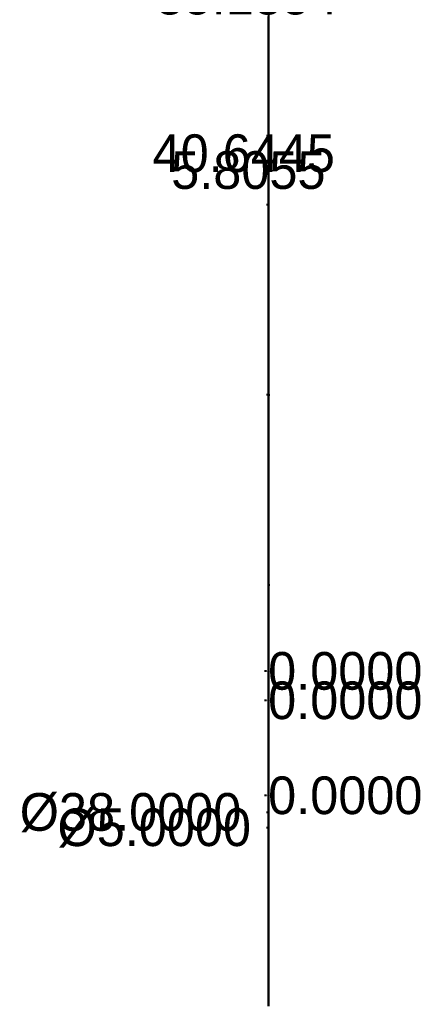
# Model space of a CAD drawing. Extents: x -21 to 172, y 0 to 218.
# Drawn here: x -20.9 to 13.2, y 0 to 83.1 of the extents above; entities that cross this region are included whole.
import ezdxf

# ---------------------------------------------------------------- set-up
doc = ezdxf.new("R2010")
doc.units = 0
doc.header["$LTSCALE"] = 25.4
doc.linetypes.add('KÖRPER', pattern=[0])
doc.layers.get('DEFPOINTS').update_dxf_attribs({"linetype": 'CONTINUOUS'})
doc.layers.add('2D_ANSICHT_2_DIMENSIONS_2', color=7, linetype='KÖRPER')
doc.layers.add('2D_ANSICHT_2_DRAWING_2', color=7, linetype='KÖRPER')
doc.dimstyles.get("Standard").update_dxf_attribs({"dimtxt": 0.18, "dimasz": 0.18, "dimexe": 0.18, "dimexo": 0.0625, "dimgap": 0.09, "dimtad": 0, "dimtih": 1, "dimtoh": 1, "dimzin": 0, "dimcen": 0.09, "dimazin": 3, "dimtfac": 1, "dimtofl": 0, "dimtmove": 0, "dimatfit": 3})

# ---------------------------------------------------------------- blocks, each defined once
blk = doc.blocks.new('*D9')
at = {"layer": '2D_ANSICHT_2_DIMENSIONS_2', "color": 0, "linetype": 'KÖRPER'}
for p, q in [((0, 51.41), (0, 51.59)), ((-0.09, 51.5), (0.09, 51.5)), ((0, 16.349), (0, 34.251)), ((-0.18, 16.349), (0, 16.349))]:
    blk.add_line(p, q, dxfattribs=at)
at = {"layer": '2D_ANSICHT_2_DIMENSIONS_2', "color": 0}
blk.add_solid([(0.03, 34.251), (-0.03, 34.251), (0, 34.431)], dxfattribs=at)
at = {"layer": 'DEFPOINTS', "color": 0}
for p in [(0, 68.569), (0, 34.431)]:
    blk.add_point(p, dxfattribs=at)
at = {"layer": '2D_ANSICHT_2_DIMENSIONS_2', "color": 0}
blk.add_text('Ø38.0000', height=3.175, dxfattribs=at).set_placement((-20.949, 14.778))
blk = doc.blocks.new('*D10')
at = {"layer": '2D_ANSICHT_2_DIMENSIONS_2', "color": 0, "linetype": 'KÖRPER'}
for p, q in [((-0.09, 35.5), (0.09, 35.5)), ((0, 35.41), (0, 35.59)), ((0, 15.06), (0, 33.051)), ((-0.18, 15.06), (0, 15.06))]:
    blk.add_line(p, q, dxfattribs=at)
at = {"layer": '2D_ANSICHT_2_DIMENSIONS_2', "color": 0}
blk.add_solid([(0.03, 33.051), (-0.03, 33.051), (0, 33.231)], dxfattribs=at)
at = {"layer": 'DEFPOINTS', "color": 0}
for p in [(0, 37.769), (0, 33.231)]:
    blk.add_point(p, dxfattribs=at)
at = {"layer": '2D_ANSICHT_2_DIMENSIONS_2', "color": 0}
blk.add_text('Ø5.0000', height=3.175, dxfattribs=at).set_placement((-17.774, 13.489))
blk = doc.blocks.new('*D11')
at = {"layer": '2D_ANSICHT_2_DIMENSIONS_2', "color": 0, "linetype": 'KÖRPER'}
for p, q in [((0, 51.4375), (0, 25.57)), ((0, 0.0625), (0, 25.93)), ((-0.18, 25.75), (-0.36, 25.75)), ((0.18, 25.75), (0.36, 25.75))]:
    blk.add_line(p, q, dxfattribs=at)
at = {"layer": '2D_ANSICHT_2_DIMENSIONS_2', "color": 0}
for points in [[(-0.18, 25.72), (-0.18, 25.78), (0, 25.75)], [(0.18, 25.78), (0.18, 25.72), (0, 25.75)]]:
    blk.add_solid(points, dxfattribs=at)
at = {"layer": 'DEFPOINTS', "color": 0}
for p in [(0, 51.5), (0, 25.75), (0, 0)]:
    blk.add_point(p, dxfattribs=at)
at = {"layer": '2D_ANSICHT_2_DIMENSIONS_2', "color": 0}
blk.add_text('0.0000', height=3.175, dxfattribs=at).set_placement((-0.0453, 24.178375))
blk = doc.blocks.new('*D12')
at = {"layer": '2D_ANSICHT_2_DIMENSIONS_2', "color": 0, "linetype": 'KÖRPER'}
for p, q in [((0, 35.437), (0, 17.57)), ((-0.18, 17.75), (-0.36, 17.75)), ((0, 0.063), (0, 17.93)), ((0.18, 17.75), (0.36, 17.75))]:
    blk.add_line(p, q, dxfattribs=at)
at = {"layer": '2D_ANSICHT_2_DIMENSIONS_2', "color": 0}
for points in [[(-0.18, 17.72), (-0.18, 17.78), (0, 17.75)], [(0.18, 17.78), (0.18, 17.72), (0, 17.75)]]:
    blk.add_solid(points, dxfattribs=at)
at = {"layer": 'DEFPOINTS', "color": 0}
for p in [(0, 35.5), (0, 17.75), (0, 0)]:
    blk.add_point(p, dxfattribs=at)
at = {"layer": '2D_ANSICHT_2_DIMENSIONS_2', "color": 0}
blk.add_text('0.0000', height=3.175, dxfattribs=at).set_placement((-0.045, 16.178))
blk = doc.blocks.new('*D13')
at = {"layer": '2D_ANSICHT_2_DIMENSIONS_2', "color": 0, "linetype": 'KÖRPER'}
for p, q in [((0, 67.437), (0, 28.046)), ((0, 0.063), (0, 28.406)), ((-0.18, 28.226), (-0.36, 28.226)), ((0.18, 28.226), (0.36, 28.226))]:
    blk.add_line(p, q, dxfattribs=at)
at = {"layer": '2D_ANSICHT_2_DIMENSIONS_2', "color": 0}
for points in [[(-0.18, 28.196), (-0.18, 28.256), (0, 28.226)], [(0.18, 28.256), (0.18, 28.196), (0, 28.226)]]:
    blk.add_solid(points, dxfattribs=at)
at = {"layer": 'DEFPOINTS', "color": 0}
for p in [(0, 67.5), (0, 28.226), (0, 0)]:
    blk.add_point(p, dxfattribs=at)
at = {"layer": '2D_ANSICHT_2_DIMENSIONS_2', "color": 0}
blk.add_text('0.0000', height=3.175, dxfattribs=at).set_placement((-0.045, 26.655))
blk = doc.blocks.new('*D14')
at = {"layer": '2D_ANSICHT_2_DIMENSIONS_2', "color": 0, "linetype": 'KÖRPER'}
for p, q in [((-0.062, 73.306), (-0.18, 73.306)), ((0, 73.126), (0, 72.114)), ((0, 67.68), (0, 68.692)), ((-0.062, 67.5), (-0.18, 67.5))]:
    blk.add_line(p, q, dxfattribs=at)
at = {"layer": '2D_ANSICHT_2_DIMENSIONS_2', "color": 0}
for points in [[(0.03, 73.126), (-0.03, 73.126), (0, 73.306)], [(-0.03, 67.68), (0.03, 67.68), (0, 67.5)]]:
    blk.add_solid(points, dxfattribs=at)
at = {"layer": 'DEFPOINTS', "color": 0}
for p in [(0, 73.306), (0, 73.306), (0, 67.5)]:
    blk.add_point(p, dxfattribs=at)
at = {"layer": '2D_ANSICHT_2_DIMENSIONS_2', "color": 0}
blk.add_text('5.8055', height=3.175, dxfattribs=at).set_placement((-8.203, 68.831))
blk = doc.blocks.new('*D15')
at = {"layer": '2D_ANSICHT_2_DIMENSIONS_2', "color": 0, "linetype": 'KÖRPER'}
for p, q in [((-0.062, 92.145), (-0.18, 92.145)), ((0, 91.965), (0, 73.568)), ((0, 51.68), (0, 70.077)), ((-0.062, 51.5), (-0.18, 51.5))]:
    blk.add_line(p, q, dxfattribs=at)
at = {"layer": '2D_ANSICHT_2_DIMENSIONS_2', "color": 0}
for points in [[(0.03, 91.965), (-0.03, 91.965), (0, 92.145)], [(-0.03, 51.68), (0.03, 51.68), (0, 51.5)]]:
    blk.add_solid(points, dxfattribs=at)
at = {"layer": 'DEFPOINTS', "color": 0}
for p in [(0, 92.145), (0, 92.145), (0, 51.5)]:
    blk.add_point(p, dxfattribs=at)
at = {"layer": '2D_ANSICHT_2_DIMENSIONS_2', "color": 0}
blk.add_text('40.6445', height=3.175, dxfattribs=at).set_placement((-9.771, 70.251))
blk = doc.blocks.new('*D16')
at = {"layer": '2D_ANSICHT_2_DIMENSIONS_2', "color": 0, "linetype": 'KÖRPER'}
for p, q in [((-0.062, 102.685), (-0.18, 102.685)), ((0, 102.505), (0, 86.838)), ((0, 67.68), (0, 83.347)), ((-0.062, 67.5), (-0.18, 67.5))]:
    blk.add_line(p, q, dxfattribs=at)
at = {"layer": '2D_ANSICHT_2_DIMENSIONS_2', "color": 0}
for points in [[(0.03, 102.505), (-0.03, 102.505), (0, 102.685)], [(-0.03, 67.68), (0.03, 67.68), (0, 67.5)]]:
    blk.add_solid(points, dxfattribs=at)
at = {"layer": 'DEFPOINTS', "color": 0}
for p in [(0, 102.685), (0, 102.685), (0, 67.5)]:
    blk.add_point(p, dxfattribs=at)
at = {"layer": '2D_ANSICHT_2_DIMENSIONS_2', "color": 0}
blk.add_text('35.1854', height=3.175, dxfattribs=at).set_placement((-9.512, 83.521))

msp = doc.modelspace()

# ---------------------------------------------------------------- linework, layer by layer
at = {"layer": '2D_ANSICHT_2_DRAWING_2', "color": 5, "linetype": 'KÖRPER'}
for p, q in [((0, 121.25, 132.55), (0, 1.071, 132.55)), ((0, 121.25), (0, 1.071)), ((0, 0, 131.479), (0, 0, 1.071))]:
    msp.add_line(p, q, dxfattribs=at)
at = {"layer": '2D_ANSICHT_2_DRAWING_2', "color": 5, "linetype": 'KÖRPER', "extrusion": (-1, 0, 0)}
for points in [[(-1, 131.479), (-1.001, 131.472), (-1.003, 131.466), (-1.005, 131.459), (-1.009, 131.453), (-1.013, 131.447), (-1.016, 131.441), (-1.021, 131.436), (-1.025, 131.431), (-1.03, 131.425), (-1.034, 131.42), (-1.039, 131.415), (-1.044, 131.41), (-1.049, 131.405), (-1.054, 131.4), (-1.059, 131.396), (-1.064, 131.391), (-1.069, 131.386), (-1.074, 131.382), (-1.079, 131.377), (-1.084, 131.373), (-1.09, 131.368), (-1.095, 131.364), (-1.1, 131.359), (-1.106, 131.355), (-1.111, 131.35), (-1.116, 131.346), (-1.122, 131.342), (-1.127, 131.337), (-1.132, 131.333), (-1.138, 131.329), (-1.143, 131.324), (-1.149, 131.32), (-1.154, 131.316), (-1.16, 131.311), (-1.165, 131.307), (-1.171, 131.303), (-1.176, 131.299), (-1.182, 131.295), (-1.187, 131.29), (-1.193, 131.286), (-1.198, 131.282), (-1.204, 131.278), (-1.209, 131.274), (-1.215, 131.269), (-1.22, 131.265), (-1.226, 131.261), (-1.231, 131.257), (-1.237, 131.253), (-1.242, 131.249), (-1.248, 131.245), (-1.253, 131.24), (-1.259, 131.236), (-1.264, 131.232), (-1.27, 131.228), (-1.276, 131.224), (-1.281, 131.22), (-1.287, 131.215), (-1.292, 131.211), (-1.298, 131.207), (-1.303, 131.203), (-1.309, 131.199), (-1.314, 131.195), (-1.32, 131.191), (-1.325, 131.186), (-1.331, 131.182), (-1.336, 131.178), (-1.342, 131.174), (-1.348, 131.17), (-1.353, 131.165), (-1.359, 131.161), (-1.364, 131.157), (-1.37, 131.153), (-1.375, 131.149), (-1.381, 131.145), (-1.386, 131.14), (-1.392, 131.136), (-1.397, 131.132), (-1.402, 131.128), (-1.408, 131.123), (-1.413, 131.119), (-1.419, 131.115), (-1.424, 131.111), (-1.43, 131.106), (-1.435, 131.102), (-1.441, 131.098), (-1.446, 131.093), (-1.452, 131.089), (-1.457, 131.085), (-1.462, 131.081), (-1.468, 131.076), (-1.473, 131.072), (-1.479, 131.068), (-1.484, 131.063), (-1.489, 131.059), (-1.495, 131.054), (-1.5, 131.05)], [(-1.5, 131.05), (-1.496, 131.066), (-1.491, 131.081), (-1.487, 131.097), (-1.483, 131.113), (-1.479, 131.129), (-1.474, 131.144), (-1.47, 131.16), (-1.466, 131.176), (-1.462, 131.192), (-1.458, 131.208), (-1.453, 131.223), (-1.449, 131.239), (-1.445, 131.255), (-1.441, 131.271), (-1.437, 131.286), (-1.433, 131.302), (-1.429, 131.318), (-1.424, 131.334), (-1.42, 131.35), (-1.416, 131.365), (-1.412, 131.381), (-1.408, 131.397), (-1.404, 131.413), (-1.4, 131.429), (-1.396, 131.444), (-1.392, 131.46), (-1.388, 131.476), (-1.384, 131.492), (-1.38, 131.508), (-1.376, 131.524), (-1.372, 131.539), (-1.368, 131.555), (-1.364, 131.571), (-1.36, 131.587), (-1.356, 131.603), (-1.352, 131.618), (-1.348, 131.634), (-1.344, 131.65), (-1.34, 131.666), (-1.336, 131.682), (-1.332, 131.698), (-1.328, 131.713), (-1.324, 131.729), (-1.32, 131.745), (-1.317, 131.761), (-1.313, 131.777), (-1.309, 131.793), (-1.305, 131.808), (-1.301, 131.824), (-1.297, 131.84), (-1.293, 131.856), (-1.289, 131.872), (-1.285, 131.888), (-1.281, 131.903), (-1.277, 131.919), (-1.273, 131.935), (-1.269, 131.951), (-1.265, 131.967), (-1.261, 131.982), (-1.257, 131.998), (-1.253, 132.014), (-1.249, 132.03), (-1.245, 132.046), (-1.241, 132.061), (-1.237, 132.077), (-1.232, 132.093), (-1.228, 132.109), (-1.224, 132.125), (-1.22, 132.14), (-1.216, 132.156), (-1.212, 132.172), (-1.207, 132.188), (-1.203, 132.204), (-1.199, 132.219), (-1.195, 132.235), (-1.19, 132.251), (-1.186, 132.266), (-1.181, 132.282), (-1.177, 132.298), (-1.172, 132.313), (-1.168, 132.329), (-1.163, 132.345), (-1.158, 132.36), (-1.153, 132.376), (-1.149, 132.391), (-1.143, 132.407), (-1.138, 132.423), (-1.133, 132.438), (-1.127, 132.454), (-1.121, 132.469), (-1.116, 132.484), (-1.109, 132.498), (-1.103, 132.512), (-1.094, 132.527), (-1.084, 132.542), (-1.071, 132.55)], [(0, 131.479), (-0.008, 131.466), (-0.023, 131.455), (-0.038, 131.447), (-0.052, 131.44), (-0.067, 131.434), (-0.081, 131.428), (-0.096, 131.423), (-0.111, 131.417), (-0.127, 131.412), (-0.143, 131.406), (-0.158, 131.401), (-0.174, 131.396), (-0.19, 131.391), (-0.205, 131.387), (-0.221, 131.382), (-0.237, 131.377), (-0.252, 131.373), (-0.268, 131.368), (-0.284, 131.364), (-0.299, 131.359), (-0.315, 131.355), (-0.331, 131.351), (-0.346, 131.346), (-0.362, 131.342), (-0.378, 131.338), (-0.394, 131.334), (-0.409, 131.33), (-0.425, 131.325), (-0.441, 131.321), (-0.457, 131.317), (-0.473, 131.313), (-0.488, 131.309), (-0.504, 131.305), (-0.52, 131.301), (-0.536, 131.297), (-0.552, 131.293), (-0.567, 131.289), (-0.583, 131.285), (-0.599, 131.281), (-0.615, 131.277), (-0.631, 131.273), (-0.647, 131.269), (-0.662, 131.265), (-0.678, 131.261), (-0.694, 131.257), (-0.71, 131.253), (-0.726, 131.249), (-0.741, 131.245), (-0.757, 131.241), (-0.773, 131.237), (-0.789, 131.233), (-0.805, 131.229), (-0.821, 131.225), (-0.836, 131.221), (-0.852, 131.217), (-0.868, 131.213), (-0.884, 131.209), (-0.9, 131.206), (-0.916, 131.202), (-0.931, 131.198), (-0.947, 131.194), (-0.963, 131.19), (-0.979, 131.186), (-0.995, 131.182), (-1.011, 131.178), (-1.026, 131.174), (-1.042, 131.17), (-1.058, 131.166), (-1.074, 131.162), (-1.09, 131.158), (-1.106, 131.154), (-1.121, 131.15), (-1.137, 131.146), (-1.153, 131.142), (-1.169, 131.138), (-1.185, 131.134), (-1.2, 131.129), (-1.216, 131.125), (-1.232, 131.121), (-1.248, 131.117), (-1.264, 131.113), (-1.279, 131.109), (-1.295, 131.105), (-1.311, 131.101), (-1.327, 131.097), (-1.342, 131.092), (-1.358, 131.088), (-1.374, 131.084), (-1.39, 131.08), (-1.406, 131.076), (-1.421, 131.071), (-1.437, 131.067), (-1.453, 131.063), (-1.469, 131.059), (-1.484, 131.054), (-1.5, 131.05)], [(-1.071, 0), (-1.084, 0.008), (-1.095, 0.023), (-1.103, 0.037), (-1.11, 0.052), (-1.116, 0.066), (-1.122, 0.081), (-1.127, 0.096), (-1.133, 0.112), (-1.138, 0.127), (-1.144, 0.143), (-1.149, 0.158), (-1.154, 0.174), (-1.159, 0.19), (-1.163, 0.205), (-1.168, 0.221), (-1.173, 0.236), (-1.177, 0.252), (-1.182, 0.268), (-1.186, 0.283), (-1.19, 0.299), (-1.195, 0.315), (-1.199, 0.331), (-1.203, 0.346), (-1.208, 0.362), (-1.212, 0.378), (-1.216, 0.394), (-1.22, 0.409), (-1.225, 0.425), (-1.229, 0.441), (-1.233, 0.457), (-1.237, 0.473), (-1.241, 0.488), (-1.245, 0.504), (-1.249, 0.52), (-1.253, 0.536), (-1.257, 0.552), (-1.261, 0.567), (-1.265, 0.583), (-1.269, 0.599), (-1.273, 0.615), (-1.277, 0.631), (-1.281, 0.646), (-1.285, 0.662), (-1.289, 0.678), (-1.293, 0.694), (-1.297, 0.71), (-1.301, 0.726), (-1.305, 0.741), (-1.309, 0.757), (-1.313, 0.773), (-1.317, 0.789), (-1.321, 0.805), (-1.325, 0.821), (-1.329, 0.836), (-1.333, 0.852), (-1.337, 0.868), (-1.341, 0.884), (-1.344, 0.9), (-1.348, 0.916), (-1.352, 0.931), (-1.356, 0.947), (-1.36, 0.963), (-1.364, 0.979), (-1.368, 0.995), (-1.372, 1.011), (-1.376, 1.026), (-1.38, 1.042), (-1.384, 1.058), (-1.388, 1.074), (-1.392, 1.09), (-1.396, 1.105), (-1.4, 1.121), (-1.404, 1.137), (-1.408, 1.153), (-1.412, 1.169), (-1.416, 1.185), (-1.421, 1.2), (-1.425, 1.216), (-1.429, 1.232), (-1.433, 1.248), (-1.437, 1.264), (-1.441, 1.279), (-1.445, 1.295), (-1.449, 1.311), (-1.453, 1.327), (-1.458, 1.342), (-1.462, 1.358), (-1.466, 1.374), (-1.47, 1.39), (-1.474, 1.406), (-1.479, 1.421), (-1.483, 1.437), (-1.487, 1.453), (-1.491, 1.469), (-1.496, 1.484), (-1.5, 1.5)], [(-1.071, 1), (-1.078, 1.001), (-1.084, 1.003), (-1.091, 1.005), (-1.097, 1.009), (-1.103, 1.012), (-1.108, 1.016), (-1.114, 1.021), (-1.119, 1.025), (-1.125, 1.029), (-1.13, 1.034), (-1.135, 1.039), (-1.14, 1.044), (-1.145, 1.049), (-1.15, 1.054), (-1.154, 1.059), (-1.159, 1.064), (-1.164, 1.069), (-1.168, 1.074), (-1.173, 1.079), (-1.177, 1.084), (-1.182, 1.09), (-1.186, 1.095), (-1.191, 1.1), (-1.195, 1.105), (-1.2, 1.111), (-1.204, 1.116), (-1.208, 1.122), (-1.213, 1.127), (-1.217, 1.132), (-1.221, 1.138), (-1.226, 1.143), (-1.23, 1.149), (-1.234, 1.154), (-1.239, 1.16), (-1.243, 1.165), (-1.247, 1.171), (-1.251, 1.176), (-1.255, 1.182), (-1.26, 1.187), (-1.264, 1.193), (-1.268, 1.198), (-1.272, 1.204), (-1.276, 1.209), (-1.281, 1.215), (-1.285, 1.22), (-1.289, 1.226), (-1.293, 1.231), (-1.297, 1.237), (-1.301, 1.242), (-1.305, 1.248), (-1.31, 1.253), (-1.314, 1.259), (-1.318, 1.264), (-1.322, 1.27), (-1.326, 1.276), (-1.33, 1.281), (-1.335, 1.287), (-1.339, 1.292), (-1.343, 1.298), (-1.347, 1.303), (-1.351, 1.309), (-1.355, 1.314), (-1.359, 1.32), (-1.364, 1.325), (-1.368, 1.331), (-1.372, 1.336), (-1.376, 1.342), (-1.38, 1.347), (-1.384, 1.353), (-1.389, 1.359), (-1.393, 1.364), (-1.397, 1.37), (-1.401, 1.375), (-1.405, 1.381), (-1.41, 1.386), (-1.414, 1.392), (-1.418, 1.397), (-1.422, 1.402), (-1.427, 1.408), (-1.431, 1.413), (-1.435, 1.419), (-1.439, 1.424), (-1.444, 1.43), (-1.448, 1.435), (-1.452, 1.441), (-1.457, 1.446), (-1.461, 1.452), (-1.465, 1.457), (-1.469, 1.462), (-1.474, 1.468), (-1.478, 1.473), (-1.482, 1.479), (-1.487, 1.484), (-1.491, 1.489), (-1.496, 1.495), (-1.5, 1.5)], [(-1.5, 131.05), (-1.496, 131.055), (-1.491, 131.061), (-1.487, 131.066), (-1.482, 131.071), (-1.478, 131.077), (-1.474, 131.082), (-1.469, 131.088), (-1.465, 131.093), (-1.461, 131.098), (-1.456, 131.104), (-1.452, 131.109), (-1.448, 131.115), (-1.444, 131.12), (-1.439, 131.126), (-1.435, 131.131), (-1.431, 131.136), (-1.427, 131.142), (-1.422, 131.147), (-1.418, 131.153), (-1.414, 131.158), (-1.41, 131.164), (-1.405, 131.169), (-1.401, 131.175), (-1.397, 131.18), (-1.393, 131.186), (-1.389, 131.191), (-1.384, 131.197), (-1.38, 131.202), (-1.376, 131.208), (-1.372, 131.213), (-1.368, 131.219), (-1.363, 131.224), (-1.359, 131.23), (-1.355, 131.236), (-1.351, 131.241), (-1.347, 131.247), (-1.343, 131.252), (-1.339, 131.258), (-1.334, 131.263), (-1.33, 131.269), (-1.326, 131.274), (-1.322, 131.28), (-1.318, 131.285), (-1.314, 131.291), (-1.309, 131.296), (-1.305, 131.302), (-1.301, 131.308), (-1.297, 131.313), (-1.293, 131.319), (-1.289, 131.324), (-1.284, 131.33), (-1.28, 131.335), (-1.276, 131.341), (-1.272, 131.346), (-1.268, 131.352), (-1.264, 131.357), (-1.259, 131.363), (-1.255, 131.368), (-1.251, 131.374), (-1.247, 131.379), (-1.243, 131.385), (-1.238, 131.39), (-1.234, 131.396), (-1.23, 131.401), (-1.226, 131.407), (-1.221, 131.412), (-1.217, 131.417), (-1.213, 131.423), (-1.208, 131.428), (-1.204, 131.434), (-1.2, 131.439), (-1.195, 131.444), (-1.191, 131.45), (-1.186, 131.455), (-1.182, 131.46), (-1.177, 131.465), (-1.173, 131.471), (-1.168, 131.476), (-1.164, 131.481), (-1.159, 131.486), (-1.154, 131.491), (-1.149, 131.496), (-1.145, 131.501), (-1.14, 131.506), (-1.135, 131.511), (-1.13, 131.516), (-1.124, 131.52), (-1.119, 131.525), (-1.114, 131.529), (-1.108, 131.533), (-1.103, 131.537), (-1.097, 131.541), (-1.091, 131.544), (-1.084, 131.547), (-1.078, 131.549), (-1.071, 131.55)]]:
    msp.add_lwpolyline(points, dxfattribs=at)
at = {"layer": '2D_ANSICHT_2_DRAWING_2', "color": 5, "linetype": 'KÖRPER', "extrusion": (1, 0, 0)}
for points in [[(1.5, 1.5), (1.485, 1.495), (1.469, 1.49), (1.454, 1.485), (1.438, 1.48), (1.423, 1.475), (1.407, 1.471), (1.391, 1.466), (1.376, 1.461), (1.36, 1.456), (1.345, 1.451), (1.329, 1.447), (1.314, 1.442), (1.298, 1.437), (1.283, 1.432), (1.267, 1.428), (1.251, 1.423), (1.236, 1.418), (1.22, 1.414), (1.205, 1.409), (1.189, 1.405), (1.174, 1.4), (1.158, 1.395), (1.142, 1.391), (1.127, 1.386), (1.111, 1.382), (1.095, 1.377), (1.08, 1.373), (1.064, 1.368), (1.049, 1.364), (1.033, 1.359), (1.017, 1.355), (1.002, 1.351), (0.986, 1.346), (0.97, 1.342), (0.955, 1.337), (0.939, 1.333), (0.923, 1.329), (0.908, 1.324), (0.892, 1.32), (0.876, 1.316), (0.861, 1.311), (0.845, 1.307), (0.829, 1.303), (0.814, 1.299), (0.798, 1.294), (0.782, 1.29), (0.766, 1.286), (0.751, 1.282), (0.735, 1.277), (0.719, 1.273), (0.704, 1.269), (0.688, 1.265), (0.672, 1.26), (0.656, 1.256), (0.641, 1.252), (0.625, 1.248), (0.609, 1.244), (0.594, 1.24), (0.578, 1.235), (0.562, 1.231), (0.547, 1.227), (0.531, 1.223), (0.515, 1.219), (0.499, 1.215), (0.484, 1.211), (0.468, 1.206), (0.452, 1.202), (0.436, 1.198), (0.421, 1.194), (0.405, 1.19), (0.389, 1.186), (0.373, 1.182), (0.358, 1.178), (0.342, 1.173), (0.326, 1.169), (0.31, 1.165), (0.295, 1.161), (0.279, 1.157), (0.264, 1.152), (0.248, 1.148), (0.233, 1.144), (0.217, 1.14), (0.201, 1.135), (0.185, 1.131), (0.169, 1.127), (0.153, 1.123), (0.137, 1.119), (0.121, 1.114), (0.105, 1.11), (0.09, 1.105), (0.076, 1.1), (0.062, 1.095), (0.047, 1.089), (0.031, 1.084), (0.012, 1.08), (0, 1.071)], [(1.5, 1.5), (1.495, 1.495), (1.49, 1.49), (1.485, 1.486), (1.48, 1.481), (1.475, 1.476), (1.47, 1.472), (1.465, 1.467), (1.46, 1.462), (1.455, 1.457), (1.45, 1.453), (1.445, 1.448), (1.44, 1.444), (1.435, 1.439), (1.43, 1.434), (1.425, 1.43), (1.419, 1.425), (1.414, 1.42), (1.409, 1.416), (1.404, 1.411), (1.399, 1.407), (1.394, 1.402), (1.389, 1.398), (1.383, 1.393), (1.378, 1.389), (1.373, 1.384), (1.368, 1.38), (1.363, 1.375), (1.357, 1.371), (1.352, 1.366), (1.347, 1.362), (1.342, 1.357), (1.337, 1.353), (1.331, 1.348), (1.326, 1.344), (1.321, 1.34), (1.315, 1.335), (1.31, 1.331), (1.305, 1.326), (1.3, 1.322), (1.294, 1.318), (1.289, 1.313), (1.284, 1.309), (1.278, 1.304), (1.273, 1.3), (1.268, 1.296), (1.262, 1.291), (1.257, 1.287), (1.252, 1.283), (1.246, 1.278), (1.241, 1.274), (1.236, 1.27), (1.23, 1.265), (1.225, 1.261), (1.22, 1.257), (1.214, 1.253), (1.209, 1.248), (1.203, 1.244), (1.198, 1.24), (1.193, 1.235), (1.187, 1.231), (1.182, 1.227), (1.177, 1.223), (1.171, 1.218), (1.166, 1.214), (1.16, 1.21), (1.155, 1.206), (1.15, 1.201), (1.144, 1.197), (1.139, 1.193), (1.133, 1.189), (1.128, 1.184), (1.123, 1.18), (1.117, 1.176), (1.112, 1.172), (1.106, 1.167), (1.101, 1.163), (1.096, 1.159), (1.09, 1.154), (1.085, 1.15), (1.08, 1.146), (1.074, 1.142), (1.069, 1.137), (1.063, 1.133), (1.058, 1.128), (1.053, 1.124), (1.047, 1.12), (1.042, 1.115), (1.037, 1.111), (1.032, 1.106), (1.027, 1.102), (1.022, 1.097), (1.017, 1.092), (1.012, 1.087), (1.007, 1.082), (1.002, 1.077), (1, 1.071)]]:
    msp.add_lwpolyline(points, dxfattribs=at)
at = {"layer": '2D_ANSICHT_2_DRAWING_2', "color": 5, "linetype": 'KÖRPER'}
for points in [[(0, 1.071, 0), (0, 1.071, 0.01), (0, 1.071, 0.021), (0, 1.071, 0.031), (0, 1.071, 0.042), (0, 1.071, 0.052), (0, 1.071, 0.062), (0, 1.071, 0.073), (0, 1.071, 0.083), (0, 1.071, 0.094), (0, 1.071, 0.104), (0, 1.071, 0.115), (0, 1.071, 0.125), (0, 1.071, 0.135), (0, 1.071, 0.146), (0, 1.071, 0.156), (0, 1.071, 0.167), (0, 1.071, 0.177), (0, 1.071, 0.187), (0, 1.071, 0.198), (0, 1.071, 0.208), (0, 1.071, 0.219), (0, 1.071, 0.229), (0, 1.071, 0.24), (0, 1.071, 0.25), (0, 1.071, 0.26), (0, 1.071, 0.271), (0, 1.071, 0.281), (0, 1.071, 0.292), (0, 1.071, 0.302), (0, 1.071, 0.312), (0, 1.071, 0.323), (0, 1.071, 0.333), (0, 1.071, 0.344), (0, 1.071, 0.354), (0, 1.071, 0.365), (0, 1.071, 0.375), (0, 1.071, 0.385), (0, 1.071, 0.396), (0, 1.071, 0.406), (0, 1.071, 0.417), (0, 1.071, 0.427), (0, 1.071, 0.437), (0, 1.071, 0.448), (0, 1.071, 0.458), (0, 1.071, 0.469), (0, 1.071, 0.479), (0, 1.071, 0.49), (0, 1.071, 0.5), (0, 1.071, 0.51), (0, 1.071, 0.521), (0, 1.071, 0.531), (0, 1.071, 0.542), (0, 1.071, 0.552), (0, 1.071, 0.562), (0, 1.071, 0.573), (0, 1.071, 0.583), (0, 1.071, 0.594), (0, 1.071, 0.604), (0, 1.071, 0.615), (0, 1.071, 0.625), (0, 1.071, 0.635), (0, 1.071, 0.646), (0, 1.071, 0.656), (0, 1.071, 0.667), (0, 1.071, 0.677), (0, 1.071, 0.687), (0, 1.071, 0.698), (0, 1.071, 0.708), (0, 1.071, 0.719), (0, 1.071, 0.729), (0, 1.071, 0.74), (0, 1.071, 0.75), (0, 1.071, 0.76), (0, 1.071, 0.771), (0, 1.071, 0.781), (0, 1.071, 0.792), (0, 1.071, 0.802), (0, 1.071, 0.812), (0, 1.071, 0.823), (0, 1.071, 0.833), (0, 1.071, 0.844), (0, 1.071, 0.854), (0, 1.071, 0.865), (0, 1.071, 0.875), (0, 1.071, 0.885), (0, 1.071, 0.896), (0, 1.071, 0.906), (0, 1.071, 0.917), (0, 1.071, 0.927), (0, 1.071, 0.937), (0, 1.071, 0.948), (0, 1.071, 0.958), (0, 1.071, 0.969), (0, 1.071, 0.979), (0, 1.071, 0.99), (0, 1.071, 1)], [(0, 1.071, 131.55), (0, 1.071, 131.56), (0, 1.071, 131.571), (0, 1.071, 131.581), (0, 1.071, 131.592), (0, 1.071, 131.602), (0, 1.071, 131.613), (0, 1.071, 131.623), (0, 1.071, 131.633), (0, 1.071, 131.644), (0, 1.071, 131.654), (0, 1.071, 131.665), (0, 1.071, 131.675), (0, 1.071, 131.685), (0, 1.071, 131.696), (0, 1.071, 131.706), (0, 1.071, 131.717), (0, 1.071, 131.727), (0, 1.071, 131.738), (0, 1.071, 131.748), (0, 1.071, 131.758), (0, 1.071, 131.769), (0, 1.071, 131.779), (0, 1.071, 131.79), (0, 1.071, 131.8), (0, 1.071, 131.81), (0, 1.071, 131.821), (0, 1.071, 131.831), (0, 1.071, 131.842), (0, 1.071, 131.852), (0, 1.071, 131.863), (0, 1.071, 131.873), (0, 1.071, 131.883), (0, 1.071, 131.894), (0, 1.071, 131.904), (0, 1.071, 131.915), (0, 1.071, 131.925), (0, 1.071, 131.935), (0, 1.071, 131.946), (0, 1.071, 131.956), (0, 1.071, 131.967), (0, 1.071, 131.977), (0, 1.071, 131.988), (0, 1.071, 131.998), (0, 1.071, 132.008), (0, 1.071, 132.019), (0, 1.071, 132.029), (0, 1.071, 132.04), (0, 1.071, 132.05), (0, 1.071, 132.06), (0, 1.071, 132.071), (0, 1.071, 132.081), (0, 1.071, 132.092), (0, 1.071, 132.102), (0, 1.071, 132.113), (0, 1.071, 132.123), (0, 1.071, 132.133), (0, 1.071, 132.144), (0, 1.071, 132.154), (0, 1.071, 132.165), (0, 1.071, 132.175), (0, 1.071, 132.185), (0, 1.071, 132.196), (0, 1.071, 132.206), (0, 1.071, 132.217), (0, 1.071, 132.227), (0, 1.071, 132.238), (0, 1.071, 132.248), (0, 1.071, 132.258), (0, 1.071, 132.269), (0, 1.071, 132.279), (0, 1.071, 132.29), (0, 1.071, 132.3), (0, 1.071, 132.31), (0, 1.071, 132.321), (0, 1.071, 132.331), (0, 1.071, 132.342), (0, 1.071, 132.352), (0, 1.071, 132.362), (0, 1.071, 132.373), (0, 1.071, 132.383), (0, 1.071, 132.394), (0, 1.071, 132.404), (0, 1.071, 132.415), (0, 1.071, 132.425), (0, 1.071, 132.435), (0, 1.071, 132.446), (0, 1.071, 132.456), (0, 1.071, 132.467), (0, 1.071, 132.477), (0, 1.071, 132.487), (0, 1.071, 132.498), (0, 1.071, 132.508), (0, 1.071, 132.519), (0, 1.071, 132.529), (0, 1.071, 132.54), (0, 1.071, 132.55)], [(0, 0, 131.479), (0, 0.01, 131.479), (0, 0.021, 131.479), (0, 0.031, 131.479), (0, 0.042, 131.479), (0, 0.052, 131.479), (0, 0.063, 131.479), (0, 0.073, 131.479), (0, 0.083, 131.479), (0, 0.094, 131.479), (0, 0.104, 131.479), (0, 0.115, 131.479), (0, 0.125, 131.479), (0, 0.135, 131.479), (0, 0.146, 131.479), (0, 0.156, 131.479), (0, 0.167, 131.479), (0, 0.177, 131.479), (0, 0.188, 131.479), (0, 0.198, 131.479), (0, 0.208, 131.479), (0, 0.219, 131.479), (0, 0.229, 131.479), (0, 0.24, 131.479), (0, 0.25, 131.479), (0, 0.26, 131.479), (0, 0.271, 131.479), (0, 0.281, 131.479), (0, 0.292, 131.479), (0, 0.302, 131.479), (0, 0.313, 131.479), (0, 0.323, 131.479), (0, 0.333, 131.479), (0, 0.344, 131.479), (0, 0.354, 131.479), (0, 0.365, 131.479), (0, 0.375, 131.479), (0, 0.385, 131.479), (0, 0.396, 131.479), (0, 0.406, 131.479), (0, 0.417, 131.479), (0, 0.427, 131.479), (0, 0.438, 131.479), (0, 0.448, 131.479), (0, 0.458, 131.479), (0, 0.469, 131.479), (0, 0.479, 131.479), (0, 0.49, 131.479), (0, 0.5, 131.479), (0, 0.51, 131.479), (0, 0.521, 131.479), (0, 0.531, 131.479), (0, 0.542, 131.479), (0, 0.552, 131.479), (0, 0.563, 131.479), (0, 0.573, 131.479), (0, 0.583, 131.479), (0, 0.594, 131.479), (0, 0.604, 131.479), (0, 0.615, 131.479), (0, 0.625, 131.479), (0, 0.635, 131.479), (0, 0.646, 131.479), (0, 0.656, 131.479), (0, 0.667, 131.479), (0, 0.677, 131.479), (0, 0.688, 131.479), (0, 0.698, 131.479), (0, 0.708, 131.479), (0, 0.719, 131.479), (0, 0.729, 131.479), (0, 0.74, 131.479), (0, 0.75, 131.479), (0, 0.76, 131.479), (0, 0.771, 131.479), (0, 0.781, 131.479), (0, 0.792, 131.479), (0, 0.802, 131.479), (0, 0.813, 131.479), (0, 0.823, 131.479), (0, 0.833, 131.479), (0, 0.844, 131.479), (0, 0.854, 131.479), (0, 0.865, 131.479), (0, 0.875, 131.479), (0, 0.885, 131.479), (0, 0.896, 131.479), (0, 0.906, 131.479), (0, 0.917, 131.479), (0, 0.927, 131.479), (0, 0.938, 131.479), (0, 0.948, 131.479), (0, 0.958, 131.479), (0, 0.969, 131.479), (0, 0.979, 131.479), (0, 0.99, 131.479), (0, 1, 131.479)], [(0, 0, 1.071), (0, 0.01, 1.071), (0, 0.021, 1.071), (0, 0.031, 1.071), (0, 0.042, 1.071), (0, 0.052, 1.071), (0, 0.063, 1.071), (0, 0.073, 1.071), (0, 0.083, 1.071), (0, 0.094, 1.071), (0, 0.104, 1.071), (0, 0.115, 1.071), (0, 0.125, 1.071), (0, 0.135, 1.071), (0, 0.146, 1.071), (0, 0.156, 1.071), (0, 0.167, 1.071), (0, 0.177, 1.071), (0, 0.188, 1.071), (0, 0.198, 1.071), (0, 0.208, 1.071), (0, 0.219, 1.071), (0, 0.229, 1.071), (0, 0.24, 1.071), (0, 0.25, 1.071), (0, 0.26, 1.071), (0, 0.271, 1.071), (0, 0.281, 1.071), (0, 0.292, 1.071), (0, 0.302, 1.071), (0, 0.313, 1.071), (0, 0.323, 1.071), (0, 0.333, 1.071), (0, 0.344, 1.071), (0, 0.354, 1.071), (0, 0.365, 1.071), (0, 0.375, 1.071), (0, 0.385, 1.071), (0, 0.396, 1.071), (0, 0.406, 1.071), (0, 0.417, 1.071), (0, 0.427, 1.071), (0, 0.438, 1.071), (0, 0.448, 1.071), (0, 0.458, 1.071), (0, 0.469, 1.071), (0, 0.479, 1.071), (0, 0.49, 1.071), (0, 0.5, 1.071), (0, 0.51, 1.071), (0, 0.521, 1.071), (0, 0.531, 1.071), (0, 0.542, 1.071), (0, 0.552, 1.071), (0, 0.563, 1.071), (0, 0.573, 1.071), (0, 0.583, 1.071), (0, 0.594, 1.071), (0, 0.604, 1.071), (0, 0.615, 1.071), (0, 0.625, 1.071), (0, 0.635, 1.071), (0, 0.646, 1.071), (0, 0.656, 1.071), (0, 0.667, 1.071), (0, 0.677, 1.071), (0, 0.688, 1.071), (0, 0.698, 1.071), (0, 0.708, 1.071), (0, 0.719, 1.071), (0, 0.729, 1.071), (0, 0.74, 1.071), (0, 0.75, 1.071), (0, 0.76, 1.071), (0, 0.771, 1.071), (0, 0.781, 1.071), (0, 0.792, 1.071), (0, 0.802, 1.071), (0, 0.813, 1.071), (0, 0.823, 1.071), (0, 0.833, 1.071), (0, 0.844, 1.071), (0, 0.854, 1.071), (0, 0.865, 1.071), (0, 0.875, 1.071), (0, 0.885, 1.071), (0, 0.896, 1.071), (0, 0.906, 1.071), (0, 0.917, 1.071), (0, 0.927, 1.071), (0, 0.938, 1.071), (0, 0.948, 1.071), (0, 0.958, 1.071), (0, 0.969, 1.071), (0, 0.979, 1.071), (0, 0.99, 1.071), (0, 1, 1.071)]]:
    msp.add_polyline3d(points, dxfattribs=at)
at = {"layer": '2D_ANSICHT_2_DRAWING_2', "color": 5, "linetype": 'KÖRPER', "extrusion": (1, 0, 0)}
for centre, radius in [((51.5, 42.5), 19), ((67.5, 58.5), 2.5), ((67.5, 26.5), 2.5), ((35.5, 58.5), 2.5), ((35.5, 26.5), 2.5)]:
    msp.add_circle(centre, radius, dxfattribs=at)

# ---------------------------------------------------------------- dimensions: what is measured, and where the dimension line sits
at = {"layer": '2D_ANSICHT_2_DIMENSIONS_2', "color": 18, "linetype": 'KÖRPER'}
for base, p1, p2, picture, middle in [((0, 102.6854), (0, 67.5, 58.5), (0, 102.6854), '*D16', (0, 85.0927)), ((0, 92.1445), (0, 51.5, 42.5), (0, 92.1445), '*D15', (0, 71.8223)), ((0, 73.306), (0, 67.5, 26.5), (0, 73.306), '*D14', (0, 70.403))]:
    dim = msp.add_linear_dim(base=base, p1=p1, p2=p2, angle=90, dimstyle='STANDARD', override={"dimtxt": 3.175}, dxfattribs=at)
    dim.commit()
    dim.dimension.update_dxf_attribs({"geometry": picture, "text_midpoint": middle})
for p1, p2, picture, middle in [((0, 68.569, 34.154), (0, 34.431, 50.846), '*D9', (0, 16.349, 55.03)), ((0, 37.769, 57.451), (0, 33.231, 59.549), '*D10', (0, 15.06, 63.546))]:
    dim = msp.add_diameter_dim_2p(p1=p1, p2=p2, dimstyle='STANDARD', override={"dimtxt": 3.175, "dimtmove": 1}, dxfattribs=at)
    dim.commit()
    dim.dimension.update_dxf_attribs({"geometry": picture, "text_midpoint": middle, "dimtype": 163})
for base, p1, p2, picture, middle in [((0, 28.226451255), (0, 67.499999701, 26.499999982), (0, 0, 8.30022687), '*D13', (7.1032125, 28.226451255)), ((0, 25.75), (0, 51.5, 42.5), (0, 0, 42.5), '*D11', (7.1032125, 25.75)), ((0, 17.749999565), (0, 35.49999913, 23.999999237), (0, 0, 23.999999237), '*D12', (7.1032125, 17.749999565))]:
    dim = msp.add_linear_dim(base=base, p1=p1, p2=p2, dimstyle='STANDARD', override={"dimtxt": 3.175}, dxfattribs=at)
    dim.commit()
    dim.dimension.update_dxf_attribs({"geometry": picture, "text_midpoint": middle})

doc.saveas('drawing.dxf')
